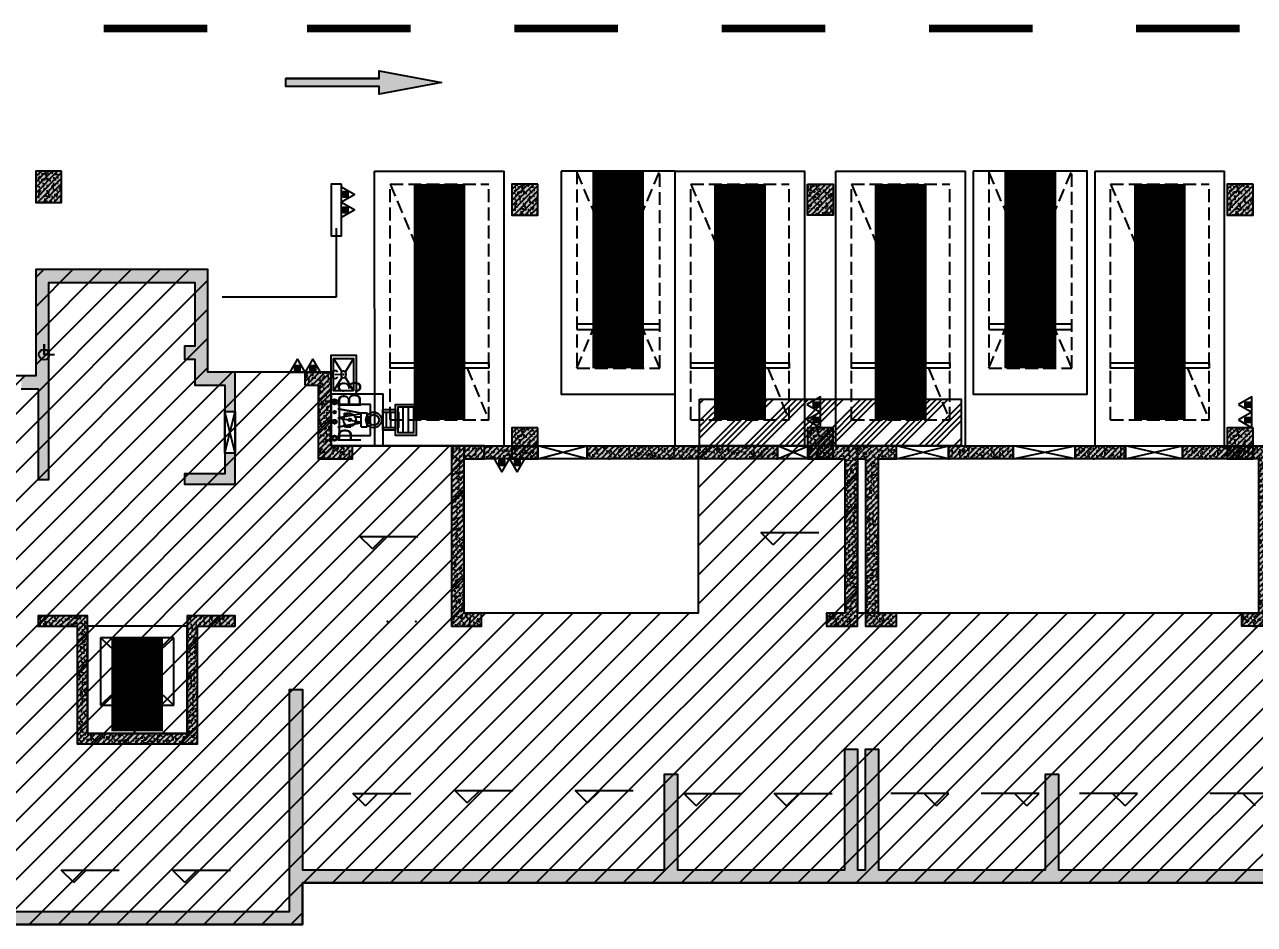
# Model space of a CAD drawing. Extents: x -1338203 to 1886333, y -783476 to 1038610.
# Drawn here: x 668132 to 691862, y 183649 to 201004 of the extents above; entities that cross this region are included whole.
import ezdxf

# ---------------------------------------------------------------- set-up
doc = ezdxf.new("R2010")
doc.units = 0
doc.header["$LTSCALE"] = 1000
doc.header["$MEASUREMENT"] = 0
doc.linetypes.add('A-001-平面B2$0$__DASH', pattern=[0.35, 0.25, -0.1])
doc.linetypes.add('DASH', pattern=[0.35, 0.25, -0.1])
for name, color, linetype in [('0P-EQUIP-CW', 7, 'Continuous'), ('A-001-车位参照B1$0$A-001-车位参照B1$0$0A-P-PKNG-CAR(A)', 43, 'Continuous'), ('A-001-车位参照B1$0$A-001-车位参照B1$0$0A-P-PKNG-CAR(B)', 21, 'Continuous'), ('A-12-平面B1改$0$A-12-平面B1$0$0A-A-SYMB-ELEV', 150, 'Continuous'), ('A-12-平面B1改$0$A-12-平面B1$0$0A-O-HOLE', 52, 'Continuous'), ('A-12-平面B1改$0$A-12-平面B1$0$A-烟道风道', 57, 'Continuous'), ('A-12-平面B1改$0$AUDIT_D_230105163046-0', 2, 'Continuous'), ('p-a-core', 1, 'Continuous'), ('p-a-mini', 150, 'Continuous'), ('p-a-regular', 5, 'Continuous'), ('S-12-柱墙B1_1$0$0S-CW-HATCH', 251, 'Continuous'), ('S-12-柱墙B1_1$0$0S-CW-HATCH-UP', 251, 'Continuous'), ('S-12-柱墙B1_1$0$0S-CW-LINE', 72, 'Continuous'), ('S-12-柱墙B1_1$0$0S-S-HOLE', 55, 'Continuous'), ('S001地下一墙柱$0$S001地下一墙柱$0$0S-CC-LINE', 52, 'Continuous'), ('S001地下一墙柱$0$S001地下一墙柱$0$0S-CW-HATCH', 251, 'Continuous'), ('S001地下一墙柱$0$S001地下一墙柱$0$0S-CW-HATCH-UP', 251, 'Continuous'), ('VPIPE-给水', 3, 'Continuous'), ('中心线', 42, 'Continuous'), ('地面指向箭头', 7, 'Continuous'), ('负一层消火栓$0$0P-ACC-FH', 7, 'Continuous'), ('负一层消火栓$0$0P-DIM-FH', 3, 'Continuous'), ('负一层消火栓$0$0P-EQUIP-FH', 7, 'Continuous'), ('负一层集水坑及排水沟$0$P001-预留预埋-B1$0$0A-O-FIXT', 6, 'Continuous'), ('负一层集水坑及排水沟$0$P001-预留预埋-B1$0$0P-EQUIP-WW', 7, 'Continuous'), ('负一层集水坑及排水沟$0$P001-预留预埋-B1$0$A-001-平面B1$0$0A-A-HATH', 8, 'Continuous'), ('负一层集水坑及排水沟$0$P001-预留预埋-B1$0$A-001-平面B1$0$0A-P-ROOF-DRAN', 190, 'Continuous'), ('负一层集水坑及排水沟$0$P001-预留预埋-B1$0$P001-预留预埋-B1$0$0P-EQUIP-WW', 7, 'Continuous')]:
    doc.layers.add(name, color=color, linetype=linetype)
for name, color, linetype, plot in [('A-001-主楼相对位置参照$0$AAD-A-MARK', 6, 'Continuous', False), ('A-12-平面B1改$0$AUDIT_D_230105163046-1', 6, 'Continuous', False), ('S-12-柱墙B1_1$0$AAD-A-MARK', 6, 'Continuous', False)]:
    doc.layers.add(name, color=color, linetype=linetype, plot=plot)
doc.styles.add('负一层集水坑及排水沟$0$P001-预留预埋-B1$0$P001-预留预埋-B1$0$AAD-TXT', font='AAD-TXT.shx', dxfattribs={"width": 0.7, "height": 3, "bigfont": 'AAD-HZTXT.shx'})
pattern_1 = [(45, (-2.43, -1.91), (-53.033009, 53.033009), []), (50, (-2.43, -1.91), (215.178055, -18.82564), [22.5, -247.5]), (355, (-2.43, -1.9), (-41.6254, 225.65764), [18, -198]), (100.4514, (15.5, -3.48), (173.552815, 206.83186), [19.12206, -210.342634]), (46.1842, (-2.43, 58.1), (320.17231, -49.6557), [33.75, -371.25]), (96.6356, (24.25, 53.95), (280.39881, 292.23536), [28.68309, -315.5139]), (351.1842, (-2.43, 58.1), (280.39858, 292.23558), [27, -297]), (21, (27.57, 43.09), (179.072116, -120.785667), [22.5, -247.5]), (326, (27.57, 43.1), (72.9946, 217.54501), [18, -198]), (71.4514, (42.5, 33.03), (252.06679, 96.75915), [19.12206, -210.342634]), (37.5, (-2.43, -1.91), (3.647957, 99.868156), [0, -195.6, 0, -201, 0, -198.75]), (7.5, (-2.43, -1.91), (78.920861, 118.323514), [0, -114.6, 0, -191.1, 0, -75.75]), (327.5, (-69.33, -1.91), (160.146731, -6.7664615), [0, -75, 0, -234, 0, -310.5]), (317.5, (-99.33, -1.91), (174.95585, 30.031495), [0, -97.5, 0, -155.4, 0, -220.5])]
pattern_2 = [(45, (0, 0), (-53.0330086, 53.0330086), []), (50, (0, 0), (215.178055, -18.82564), [22.5, -247.5]), (355, (0, 0), (-41.6254, 225.65764), [18, -198]), (100.4514, (17.93, -1.57), (173.552815, 206.83186), [19.12206, -210.342634]), (46.1842, (0, 60), (320.17231, -49.6557), [33.75, -371.25]), (96.6356, (26.68, 55.86), (280.39881, 292.23536), [28.68309, -315.5139]), (351.1842, (0, 60), (280.39858, 292.23558), [27, -297]), (21, (30, 45), (179.072116, -120.785667), [22.5, -247.5]), (326, (30, 45), (72.9946, 217.545014), [18, -198]), (71.4514, (44.92, 34.93), (252.06679, 96.75915), [19.12206, -210.342634]), (37.5, (0, 0), (3.647957, 99.868156), [0, -195.6, 0, -201, 0, -198.75]), (7.5, (0, 0), (78.920861, 118.323514), [0, -114.6, 0, -191.1, 0, -75.75]), (327.5, (-66.9, 0), (160.146731, -6.7664615), [0, -75, 0, -234, 0, -310.5]), (317.5, (-96.9, 0), (174.95585, 30.031495), [0, -97.5, 0, -155.4, 0, -220.5])]

# ---------------------------------------------------------------- blocks, each defined once
blk = doc.blocks.new('负一层集水坑及排水沟$0$P001-预留预埋-B1$0$$lvtry$00000191')
at = {"color": 0}
for p, q in [((-250, -50, 0), (-39, -219, 0)), ((39, -219, 0), (250, -50, 0)), ((-250, -450, 0), (-39, -281, 0)), ((39, -281, 0), (250, -450, 0))]:
    blk.add_line(p, q, dxfattribs=at)
at = {"color": 0, "elevation": 0}
for points in [[(300, -500), (300, 0), (-300, 0), (-300, -500)], [(250, -450), (250, -50), (-250, -50), (-250, -450)]]:
    blk.add_lwpolyline(points, close=True, dxfattribs=at)
at = {"color": 0}
blk.add_circle((0, -250, 0), 50, dxfattribs=at)
for p in [(0, -50, 0), (0, -250, 0)]:
    blk.add_point(p, dxfattribs=at)
blk = doc.blocks.new('负一层集水坑及排水沟$0$A$C2D5B4FF3')
at = {"layer": '负一层集水坑及排水沟$0$P001-预留预埋-B1$0$A-001-平面B1$0$0A-A-HATH'}
h = blk.add_hatch(dxfattribs=at)
h.set_pattern_fill('STEEL', color=256, scale=150, angle=495)
h.set_pattern_definition([(180, (-208180, -40365.8), (-2e-05, -238.125), []), (180, (-208264.19, -40450), (-2e-05, -238.125), [])])
h.paths.add_polyline_path([(50, 328), (350, 328), (350, 0), (50, 0)])
at = {"layer": '负一层集水坑及排水沟$0$P001-预留预埋-B1$0$0P-EQUIP-WW'}
for p, q in [((450, 491), (-50, 491)), ((450, 391), (-50, 391))]:
    blk.add_line(p, q, dxfattribs=at)
for points in [[(-100, 641), (500, 641), (500, 241), (-100, 241)], [(-50, 591), (450, 591), (450, 291), (-50, 291)]]:
    blk.add_lwpolyline(points, close=True, dxfattribs=at)
at = {"layer": '负一层集水坑及排水沟$0$P001-预留预埋-B1$0$A-001-平面B1$0$0A-P-ROOF-DRAN'}
for points in [[(0, 0), (0, 241), (400, 241), (400, 0)], [(50, 241), (350, 241), (350, 0), (50, 0)]]:
    blk.add_lwpolyline(points, close=True, dxfattribs=at)
blk = doc.blocks.new('负一层集水坑及排水沟$0$P001-预留预埋-B1$0$EREF')
at = {"layer": '负一层集水坑及排水沟$0$P001-预留预埋-B1$0$P001-预留预埋-B1$0$0P-EQUIP-WW'}
for p, q in [((81104, 163835), (81104, 163235)), ((81704, 163835), (81104, 163835)), ((81704, 163235), (81704, 163835)), ((81748, 163902), (81730, 163920)), ((81767, 163905), (81733, 163939)), ((81777, 163917), (81745, 163949)), ((81274, 163735), (81337, 163735)), ((81274, 163735), (81274, 163719)), ((81274, 163719), (81317, 163719)), ((81274, 163706), (81306, 163706)), ((81274, 163706), (81274, 163615)), ((81274, 163615), (81285, 163615)), ((81345, 163529), (81345, 163416)), ((81463, 163529), (81463, 163416)), ((81471, 163735), (81534, 163735)), ((81491, 163719), (81534, 163719)), ((81502, 163706), (81534, 163706)), ((81523, 163615), (81534, 163615)), ((81534, 163735), (81534, 163719)), ((81534, 163706), (81534, 163615)), ((81270, 163416), (81538, 163416)), ((81270, 163416), (81270, 163295)), ((81270, 163295), (81538, 163295)), ((81328, 163289), (81480, 163289)), ((81328, 163289), (81328, 163280)), ((81328, 163280), (81480, 163280)), ((81345, 163295), (81345, 163289)), ((81345, 163280), (81345, 163252)), ((81463, 163295), (81463, 163289)), ((81463, 163280), (81463, 163252)), ((81480, 163289), (81480, 163280)), ((81538, 163416), (81538, 163295)), ((81104, 163235), (81704, 163235))]:
    blk.add_line(p, q, dxfattribs=at)
blk.add_lwpolyline([(80904, 163992), (80904, 162992), (81904, 162992), (81904, 163992)], close=True, dxfattribs=at)
for centre, radius in [((81054, 163926), 50), ((81754, 163926), 50), ((81054, 163926), 35), ((81404, 163635), 121), ((81369, 163926), 40), ((81369, 163926), 25), ((81554, 163926), 25), ((81554, 163926), 15), ((81754, 163926), 25), ((81404, 163635), 27), ((81404, 163170), 151), ((81404, 163170), 102)]:
    blk.add_circle(centre, radius, dxfattribs=at)
at = {"layer": '负一层集水坑及排水沟$0$P001-预留预埋-B1$0$P001-预留预埋-B1$0$0P-EQUIP-WW', "style": '负一层集水坑及排水沟$0$P001-预留预埋-B1$0$P001-预留预埋-B1$0$AAD-TXT', "width": 0.7}
blk.add_text('PWB3', height=450, dxfattribs=at).set_placement((80962, 163414, 3000))
blk = doc.blocks.new('负一层集水坑及排水沟')
at = {"rotation": 90}
blk.add_blockref('负一层集水坑及排水沟$0$P001-预留预埋-B1$0$EREF', (71674, -194914, 0), dxfattribs=at)
at = {"ltscale": 0.002, "rotation": 270}
blk.add_blockref('负一层集水坑及排水沟$0$A$C2D5B4FF3', (-91319, -113310, 0), dxfattribs=at)
at = {"layer": '负一层集水坑及排水沟$0$P001-预留预埋-B1$0$0A-O-FIXT', "xscale": -1.250000000000001, "yscale": 0.9600000000000013, "rotation": 90}
blk.add_blockref('负一层集水坑及排水沟$0$P001-预留预埋-B1$0$$lvtry$00000191', (-92319, -112635, 0), dxfattribs=at)
blk = doc.blocks.new('S-12-柱墙B1_1', base_point=(-588474, -346969))
at = {"layer": 'S-12-柱墙B1_1$0$0S-CW-HATCH'}
h = blk.add_hatch(color=256, dxfattribs=at)
h.dxf.hatch_style = 1
h.paths.add_polyline_path([(-584784, -348869), (-584984, -348869), (-584984, -349269), (-585764, -349269), (-585764, -349469), (-584784, -349469)])
h.paths.add_polyline_path([(-584984, -348069), (-584784, -348069), (-584784, -347309), (-585314, -347309), (-585314, -345329), (-588634, -345329), (-588634, -347379), (-588914, -347379), (-588914, -347629), (-588584, -347629), (-588584, -349379), (-588384, -349379), (-588384, -345579), (-585564, -345579), (-585564, -346809), (-585764, -346809), (-585764, -347059), (-585564, -347059), (-585564, -347559), (-584984, -347559)])
h = blk.add_hatch(color=256, dxfattribs=at)
h.dxf.hatch_style = 1
h.paths.add_polyline_path([(-583444, -347559), (-583184, -347559), (-583184, -348979), (-582524, -348979), (-582524, -348729), (-582934, -348729), (-582934, -347309), (-583444, -347309)])
h = blk.add_hatch(color=256, dxfattribs=at)
h.dxf.hatch_style = 1
h.paths.add_polyline_path([(-544824, -351749), (-545074, -351749), (-545074, -350749), (-544824, -350749), (-544824, -348729), (-549444, -348729), (-549444, -348979), (-545074, -348979), (-545074, -351959), (-545424, -351959), (-545424, -352209), (-545074, -352209), (-545074, -355139), (-544824, -355139), (-544824, -355839), (-545074, -355839), (-545074, -356909), (-548299, -356909), (-548299, -355059), (-548549, -355059), (-548549, -356909), (-555534, -356909), (-555534, -353429), (-555784, -353429), (-555784, -357709), (-561664, -357709), (-561664, -353429), (-561914, -353429), (-561914, -356909), (-568899, -356909), (-568899, -355059), (-569149, -355059), (-569149, -356909), (-572374, -356909), (-572374, -354579), (-572624, -354579), (-572624, -356909), (-572774, -356909), (-572774, -354579), (-573024, -354579), (-573024, -356909), (-576249, -356909), (-576249, -355059), (-576499, -355059), (-576499, -356909), (-583484, -356909), (-583484, -353429), (-583734, -353429), (-583734, -357709), (-589614, -357709), (-589614, -353429), (-589864, -353429), (-589864, -356909), (-596849, -356909), (-596849, -355059), (-597099, -355059), (-597099, -356909), (-600324, -356909), (-600324, -352209), (-599974, -352209), (-599974, -351959), (-600324, -351959), (-600324, -348979), (-599554, -348979), (-599554, -348729), (-600574, -348729), (-600574, -357159), (-589864, -357159), (-589864, -357959), (-583484, -357959), (-583484, -357159), (-561914, -357159), (-561914, -357959), (-555534, -357959), (-555534, -357159), (-544824, -357159)])
h = blk.add_hatch(color=256, dxfattribs=at)
h.dxf.hatch_style = 1
h.paths.add_polyline_path([(-580364, -351959), (-580364, -348979), (-579974, -348979), (-579974, -348729), (-580614, -348729), (-580614, -352209), (-580034, -352209), (-580034, -351959)])
h = blk.add_hatch(color=256, dxfattribs=at)
h.dxf.hatch_style = 1
h.paths.add_polyline_path([(-579974, -348729), (-578944, -348729), (-578944, -348979), (-579974, -348979)])
h = blk.add_hatch(color=256, dxfattribs=at)
h.dxf.hatch_style = 1
h.paths.add_polyline_path([(-577994, -348729), (-574324, -348729), (-574324, -348979), (-577994, -348979)])
h = blk.add_hatch(color=256, dxfattribs=at)
h.dxf.hatch_style = 1
h.paths.add_polyline_path([(-572024, -348729), (-573724, -348729), (-573724, -348979), (-573024, -348979), (-573024, -351959), (-573374, -351959), (-573374, -352209), (-572774, -352209), (-572774, -348979), (-572624, -348979), (-572624, -352209), (-572024, -352209), (-572024, -351959), (-572374, -351959), (-572374, -348979), (-572024, -348979)])
h = blk.add_hatch(color=256, dxfattribs=at)
h.dxf.hatch_style = 1
h.paths.add_polyline_path([(-571024, -348729), (-569774, -348729), (-569774, -348979), (-571024, -348979)])
h = blk.add_hatch(color=256, dxfattribs=at)
h.dxf.hatch_style = 1
h.paths.add_polyline_path([(-568574, -348729), (-567604, -348729), (-567604, -348979), (-568574, -348979)])
h = blk.add_hatch(color=256, dxfattribs=at)
h.dxf.hatch_style = 1
h.paths.add_polyline_path([(-566504, -348729), (-565424, -348729), (-565424, -348979), (-566504, -348979)])
h = blk.add_hatch(color=256, dxfattribs=at)
h.dxf.hatch_style = 1
h.paths.add_polyline_path([(-565034, -351959), (-565034, -348979), (-565424, -348979), (-565424, -348729), (-564784, -348729), (-564784, -352209), (-565364, -352209), (-565364, -351959)])
h = blk.add_hatch(color=256, dxfattribs=at)
h.dxf.hatch_style = 1
h.paths.add_polyline_path([(-585514, -352209), (-584784, -352209), (-584784, -352009), (-585714, -352009), (-585714, -354279), (-587634, -354279), (-587634, -352009), (-588584, -352009), (-588584, -352209), (-587834, -352209), (-587834, -354479), (-585514, -354479)])
at = {"layer": 'S-12-柱墙B1_1$0$0S-CW-HATCH-UP'}
h = blk.add_hatch(dxfattribs=at)
h.set_pattern_fill('钢筋混凝土', color=256, scale=30)
h.set_pattern_definition(pattern_2)
h.paths.add_polyline_path([(-584984, -348069), (-584784, -348069), (-584784, -347309), (-585314, -347309), (-585314, -345329), (-588634, -345329), (-588634, -347379), (-588914, -347379), (-588914, -347629), (-588584, -347629), (-588584, -349379), (-588384, -349379), (-588384, -345579), (-585564, -345579), (-585564, -346809), (-585764, -346809), (-585764, -347059), (-585564, -347059), (-585564, -347559), (-584984, -347559)])
h.paths.add_polyline_path([(-584784, -348869), (-584984, -348869), (-584984, -349269), (-585764, -349269), (-585764, -349469), (-584784, -349469)])
h = blk.add_hatch(dxfattribs=at)
h.set_pattern_fill('钢筋混凝土', color=256, scale=30)
h.set_pattern_definition(pattern_1)
h.paths.add_polyline_path([(-583444, -347559), (-583184, -347559), (-583184, -348979), (-582524, -348979), (-582524, -348729), (-582934, -348729), (-582934, -347309), (-583444, -347309)])
h = blk.add_hatch(dxfattribs=at)
h.set_pattern_fill('钢筋混凝土', color=256, scale=30)
h.set_pattern_definition(pattern_2)
h.paths.add_polyline_path([(-545074, -350749), (-544824, -350749), (-544824, -348729), (-549444, -348729), (-549444, -348979), (-545074, -348979), (-545074, -351959), (-545424, -351959), (-545424, -352209), (-545074, -352209), (-545074, -355139), (-544824, -355139), (-544824, -355839), (-545074, -355839), (-545074, -356909), (-548299, -356909), (-548299, -355059), (-548549, -355059), (-548549, -356909), (-555534, -356909), (-555534, -353429), (-555784, -353429), (-555784, -357709), (-561664, -357709), (-561664, -353429), (-561914, -353429), (-561914, -356909), (-568899, -356909), (-568899, -355059), (-569149, -355059), (-569149, -356909), (-572374, -356909), (-572374, -354579), (-572624, -354579), (-572624, -356909), (-572774, -356909), (-572774, -354579), (-573024, -354579), (-573024, -356909), (-576249, -356909), (-576249, -355059), (-576499, -355059), (-576499, -356909), (-583484, -356909), (-583484, -353429), (-583734, -353429), (-583734, -357709), (-589614, -357709), (-589614, -353429), (-589864, -353429), (-589864, -356909), (-596849, -356909), (-596849, -355059), (-597099, -355059), (-597099, -356909), (-600324, -356909), (-600324, -352209), (-599974, -352209), (-599974, -351959), (-600324, -351959), (-600324, -348979), (-599554, -348979), (-599554, -348729), (-600574, -348729), (-600574, -357159), (-589864, -357159), (-589864, -357959), (-583484, -357959), (-583484, -357159), (-561914, -357159), (-561914, -357959), (-555534, -357959), (-555534, -357159), (-544824, -357159), (-544824, -351749), (-545074, -351749)])
h = blk.add_hatch(dxfattribs=at)
h.set_pattern_fill('钢筋混凝土', color=256, scale=30)
h.set_pattern_definition(pattern_1)
h.paths.add_polyline_path([(-580364, -351959), (-580364, -348979), (-579974, -348979), (-579974, -348729), (-580614, -348729), (-580614, -352209), (-580034, -352209), (-580034, -351959)])
h = blk.add_hatch(dxfattribs=at)
h.set_pattern_fill('钢筋混凝土', color=256, scale=30)
h.set_pattern_definition([(45, (0, 0), (-53.033009, 53.033009), []), (50, (0, 0), (215.178055, -18.82564), [22.5, -247.5]), (355, (0, 0), (-41.6254, 225.65764), [18, -198]), (100.4514, (17.93, -1.57), (173.552815, 206.83186), [19.12206, -210.342634]), (46.1842, (0, 60), (320.17231, -49.6557), [33.75, -371.25]), (96.6356, (26.68, 55.86), (280.39881, 292.23536), [28.68309, -315.5139]), (351.1842, (0, 60), (280.39858, 292.23558), [27, -297]), (21, (30, 45), (179.072116, -120.785667), [22.5, -247.5]), (326, (30, 45), (72.9946, 217.54501), [18, -198]), (71.4514, (44.92, 34.93), (252.06679, 96.75915), [19.12206, -210.342634]), (37.5, (0, 0), (3.647957, 99.868156), [0, -195.6, 0, -201, 0, -198.75]), (7.5, (0, 0), (78.920861, 118.323514), [0, -114.6, 0, -191.1, 0, -75.75]), (327.5, (-66.9, 0), (160.146731, -6.7664615), [0, -75, 0, -234, 0, -310.5]), (317.5, (-96.9, 0), (174.95585, 30.031495), [0, -97.5, 0, -155.4, 0, -220.5])])
h.paths.add_polyline_path([(-579974, -348729), (-578944, -348729), (-578944, -348979), (-579974, -348979)])
h = blk.add_hatch(dxfattribs=at)
h.set_pattern_fill('钢筋混凝土', color=256, scale=30)
h.set_pattern_definition(pattern_2)
h.paths.add_polyline_path([(-577994, -348729), (-574324, -348729), (-574324, -348979), (-577994, -348979)])
h = blk.add_hatch(dxfattribs=at)
h.set_pattern_fill('钢筋混凝土', color=256, scale=30)
h.set_pattern_definition(pattern_2)
h.paths.add_polyline_path([(-572024, -348729), (-573724, -348729), (-573724, -348979), (-573024, -348979), (-573024, -351959), (-573374, -351959), (-573374, -352209), (-572774, -352209), (-572774, -348979), (-572624, -348979), (-572624, -352209), (-572024, -352209), (-572024, -351959), (-572374, -351959), (-572374, -348979), (-572024, -348979)])
h = blk.add_hatch(dxfattribs=at)
h.set_pattern_fill('钢筋混凝土', color=256, scale=30)
h.set_pattern_definition(pattern_2)
h.paths.add_polyline_path([(-571024, -348729), (-569774, -348729), (-569774, -348979), (-571024, -348979)])
h = blk.add_hatch(dxfattribs=at)
h.set_pattern_fill('钢筋混凝土', color=256, scale=30)
h.set_pattern_definition([(45, (1270.025, 1e-10), (-53.033009, 53.033009), []), (50, (1270.02, 1e-10), (215.178055, -18.82564), [22.5, -247.5]), (355, (1270.02, 1e-10), (-41.6254, 225.65764), [18, -198]), (100.4514, (1287.96, -1.57), (173.552815, 206.83186), [19.12206, -210.342634]), (46.1842, (1270.02, 60), (320.17231, -49.6557), [33.75, -371.25]), (96.6356, (1296.7, 55.86), (280.39881, 292.23536), [28.68309, -315.5139]), (351.1842, (1270.02, 60), (280.39858, 292.23558), [27, -297]), (21, (1300.02, 45), (179.072116, -120.785667), [22.5, -247.5]), (326, (1300.02, 45), (72.9946, 217.54501), [18, -198]), (71.4514, (1314.95, 34.93), (252.06679, 96.75915), [19.12206, -210.342634]), (37.5, (1270.025, 1e-10), (3.647957, 99.868156), [0, -195.6, 0, -201, 0, -198.75]), (7.5, (1270.02, 1e-10), (78.920861, 118.323514), [0, -114.6, 0, -191.1, 0, -75.75]), (327.5, (1203.125, 1e-10), (160.146731, -6.766462), [0, -75, 0, -234, 0, -310.5]), (317.5, (1173.12, 1e-10), (174.95585, 30.031495), [0, -97.5, 0, -155.4, 0, -220.5])])
h.paths.add_polyline_path([(-568574, -348729), (-567604, -348729), (-567604, -348979), (-568574, -348979)])
h = blk.add_hatch(dxfattribs=at)
h.set_pattern_fill('钢筋混凝土', color=256, scale=30)
h.set_pattern_definition([(45, (3449.93, 0), (-53.033009, 53.033009), []), (50, (3449.93, 0), (215.178055, -18.82564), [22.5, -247.5]), (355, (3449.93, 0), (-41.6254, 225.65764), [18, -198]), (100.4514, (3467.87, -1.57), (173.552815, 206.83186), [19.12206, -210.342634]), (46.1842, (3449.93, 60), (320.17231, -49.6557), [33.75, -371.25]), (96.6356, (3476.6, 55.86), (280.39881, 292.23536), [28.68309, -315.5139]), (351.1842, (3449.93, 60), (280.39858, 292.23558), [27, -297]), (21, (3479.93, 45), (179.072116, -120.785667), [22.5, -247.5]), (326, (3479.93, 45), (72.9946, 217.54501), [18, -198]), (71.4514, (3494.86, 34.93), (252.06679, 96.75915), [19.12206, -210.342634]), (37.5, (3449.93, 0), (3.647957, 99.868156), [0, -195.6, 0, -201, 0, -198.75]), (7.5, (3449.93, 0), (78.920861, 118.323514), [0, -114.6, 0, -191.1, 0, -75.75]), (327.5, (3383.03, 0), (160.146731, -6.766462), [0, -75, 0, -234, 0, -310.5]), (317.5, (3353.03, 0), (174.95585, 30.031495), [0, -97.5, 0, -155.4, 0, -220.5])])
h.paths.add_polyline_path([(-566504, -348729), (-565424, -348729), (-565424, -348979), (-566504, -348979)])
h = blk.add_hatch(dxfattribs=at)
h.set_pattern_fill('钢筋混凝土', color=256, scale=30)
h.set_pattern_definition([(45, (0, 0), (-53.033009, 53.033009), []), (50, (0, 0), (215.178055, -18.82564), [22.5, -247.5]), (355, (0, 0), (-41.6254, 225.65764), [18, -198]), (100.4514, (17.93, -1.57), (173.552815, 206.83186), [19.12206, -210.342634]), (46.1842, (0, 60), (320.17231, -49.6557), [33.75, -371.25]), (96.6356, (26.68, 55.86), (280.39881, 292.23536), [28.68309, -315.5139]), (351.1842, (0, 60), (280.39858, 292.23558), [27, -297]), (21, (30, 45), (179.072116, -120.785667), [22.5, -247.5]), (326, (30, 45), (72.9946, 217.54501), [18, -198]), (71.4514, (44.92, 34.93), (252.06679, 96.75915), [19.12206, -210.342634]), (37.5, (0, 0), (3.647957, 99.868156), [0, -195.6, 0, -201, 0, -198.75]), (7.5, (0, 0), (78.920861, 118.323514), [0, -114.6, 0, -191.1, 0, -75.75]), (327.5, (-66.9, 0), (160.146731, -6.766462), [0, -75, 0, -234, 0, -310.5]), (317.5, (-96.9, 0), (174.95585, 30.031495), [0, -97.5, 0, -155.4, 0, -220.5])])
h.paths.add_polyline_path([(-565034, -351959), (-565034, -348979), (-565424, -348979), (-565424, -348729), (-564784, -348729), (-564784, -352209), (-565364, -352209), (-565364, -351959)])
h = blk.add_hatch(dxfattribs=at)
h.set_pattern_fill('钢筋混凝土', color=256, scale=30)
h.set_pattern_definition([(45, (1033848.31, 362347.52), (-53.0330086, 53.0330086), []), (50, (1033848.31, 362347.52), (215.178055, -18.82564), [22.5, -247.5]), (355, (1033848.31, 362347.52), (-41.6254, 225.65764), [18, -198]), (100.4514, (1033866.24, 362345.95), (173.552815, 206.831863), [19.122057, -210.342634]), (46.1842, (1033848.3, 362407.52), (320.172315, -49.655704), [33.75, -371.25]), (96.6356, (1033875, 362403.4), (280.39881, 292.23536), [28.683086, -315.5139]), (351.1842, (1033848.3, 362407.52), (280.398584, 292.23558), [27, -297]), (21, (1033878.31, 362392.52), (179.072116, -120.785667), [22.5, -247.5]), (326, (1033878.31, 362392.52), (72.9946, 217.545014), [18, -198]), (71.4514, (1033893.24, 362382.46), (252.066789, 96.75915), [19.122057, -210.342634]), (37.5, (1033848.31, 362347.52), (3.6479566, 99.868156), [0, -195.6, 0, -201, 0, -198.75]), (7.5, (1033848.31, 362347.52), (78.920861, 118.3235136), [0, -114.6, 0, -191.1, 0, -75.75]), (327.5, (1033781.41, 362347.52), (160.146731, -6.7664615), [0, -75, 0, -234, 0, -310.5]), (317.5, (1033751.41, 362347.52), (174.955851, 30.031495), [0, -97.5, 0, -155.4, 0, -220.5])])
h.paths.add_polyline_path([(-585514, -352209), (-584784, -352209), (-584784, -352009), (-585714, -352009), (-585714, -354279), (-587634, -354279), (-587634, -352009), (-588584, -352009), (-588584, -352209), (-587834, -352209), (-587834, -354479), (-585514, -354479)])
at = {"layer": 'S-12-柱墙B1_1$0$0S-CW-LINE'}
for points in [[(-588364, -345329), (-588364, -345329), (-588634, -345329), (-588634, -347379), (-588914, -347379)], [(-588914, -347629), (-588584, -347629), (-588584, -349379), (-588384, -349379), (-588384, -345579), (-585564, -345579), (-585564, -346809), (-585764, -346809), (-585764, -347059), (-585564, -347059), (-585564, -347559), (-584984, -347559), (-584984, -349269), (-585764, -349269), (-585764, -349469), (-584784, -349469), (-584784, -347309), (-585314, -347309), (-585314, -345329), (-588364, -345329)], [(-561914, -357159), (-583484, -357159), (-583484, -357959), (-589864, -357959)], [(-589614, -357709), (-583734, -357709), (-583734, -353429), (-583484, -353429), (-583484, -356909), (-576499, -356909), (-576499, -355059), (-576249, -355059), (-576249, -356909), (-573024, -356909), (-573024, -354579), (-572774, -354579), (-572774, -356909), (-572624, -356909), (-572624, -354579), (-572374, -354579), (-572374, -356909), (-569149, -356909), (-569149, -355059), (-568899, -355059), (-568899, -356909), (-561914, -356909)], [(-572024, -348729), (-573724, -348729), (-573724, -348979), (-573024, -348979), (-573024, -351959), (-573374, -351959), (-573374, -352209), (-572774, -352209), (-572774, -348979), (-572624, -348979), (-572624, -352209), (-572024, -352209), (-572024, -351959), (-572374, -351959), (-572374, -348979), (-572024, -348979), (-572024, -348729)]]:
    blk.add_lwpolyline(points, dxfattribs=at)
for points in [[(-583444, -347559), (-583184, -347559), (-583184, -348979), (-582524, -348979), (-582524, -348729), (-582934, -348729), (-582934, -347309), (-583444, -347309)], [(-580364, -351959), (-580364, -348979), (-579974, -348979), (-579974, -348729), (-580614, -348729), (-580614, -352209), (-580034, -352209), (-580034, -351959)], [(-579974, -348729), (-578944, -348729), (-578944, -348979), (-579974, -348979)], [(-577994, -348729), (-574324, -348729), (-574324, -348979), (-577994, -348979)], [(-571024, -348729), (-569774, -348729), (-569774, -348979), (-571024, -348979)], [(-568574, -348729), (-567604, -348729), (-567604, -348979), (-568574, -348979)], [(-566504, -348729), (-565424, -348729), (-565424, -348979), (-566504, -348979)], [(-565034, -351959), (-565034, -348979), (-565424, -348979), (-565424, -348729), (-564784, -348729), (-564784, -352209), (-565364, -352209), (-565364, -351959)], [(-585514, -352209), (-584784, -352209), (-584784, -352009), (-585714, -352009), (-585714, -354279), (-587634, -354279), (-587634, -352009), (-588584, -352009), (-588584, -352209), (-587834, -352209), (-587834, -354479), (-585514, -354479)]]:
    blk.add_lwpolyline(points, close=True, dxfattribs=at)
at = {"layer": 'S-12-柱墙B1_1$0$0S-S-HOLE'}
for p, q in [((-584984, -348869), (-584784, -348069)), ((-584784, -348869), (-584984, -348069)), ((-578944, -348979), (-577994, -348729)), ((-577994, -348979), (-578944, -348729)), ((-574324, -348979), (-573724, -348729)), ((-573724, -348979), (-574324, -348729)), ((-572024, -348979), (-571024, -348729)), ((-571024, -348979), (-572024, -348729)), ((-569774, -348979), (-568574, -348729)), ((-568574, -348979), (-569774, -348729)), ((-567604, -348979), (-566504, -348729)), ((-566504, -348979), (-567604, -348729))]:
    blk.add_line(p, q, dxfattribs=at)
for points in [[(-584984, -348069), (-584784, -348069), (-584784, -348869), (-584984, -348869)], [(-578944, -348729), (-577994, -348729), (-577994, -348979), (-578944, -348979)], [(-574324, -348729), (-573724, -348729), (-573724, -348979), (-574324, -348979)], [(-572024, -348729), (-571024, -348729), (-571024, -348979), (-572024, -348979)], [(-569774, -348729), (-568574, -348729), (-568574, -348979), (-569774, -348979)], [(-567604, -348729), (-566504, -348729), (-566504, -348979), (-567604, -348979)]]:
    blk.add_lwpolyline(points, close=True, dxfattribs=at)
at = {"layer": 'S-12-柱墙B1_1$0$AAD-A-MARK'}
blk.add_lwpolyline([(-588474, -346769), (-588474, -346969), (-588274, -346969)], dxfattribs=at)
blk.add_circle((-588474, -346969), 100, dxfattribs=at)
blk = doc.blocks.new('S001地下一墙柱')
at = {"layer": 'S001地下一墙柱$0$S001地下一墙柱$0$0S-CW-HATCH'}
h = blk.add_hatch(color=256, dxfattribs=at)
h.dxf.hatch_style = 1
h.paths.add_polyline_path([(-97519, -108714), (-98019, -108714), (-98019, -109314), (-97519, -109314)])
h = blk.add_hatch(color=256, dxfattribs=at)
h.dxf.hatch_style = 1
h.paths.add_polyline_path([(-88329, -108960), (-88829, -108960), (-88829, -109560), (-88329, -109560)])
h = blk.add_hatch(color=256, dxfattribs=at)
h.dxf.hatch_style = 1
h.paths.add_polyline_path([(-83129, -108960), (-82629, -108960), (-82629, -109560), (-83129, -109560)])
h = blk.add_hatch(color=256, dxfattribs=at)
h.dxf.hatch_style = 1
h.paths.add_polyline_path([(-74529, -108960), (-75029, -108960), (-75029, -109560), (-74529, -109560)])
h = blk.add_hatch(color=256, dxfattribs=at)
h.dxf.hatch_style = 1
h.paths.add_polyline_path([(-88329, -113660), (-88829, -113660), (-88829, -114260), (-88329, -114260)])
h = blk.add_hatch(color=256, dxfattribs=at)
h.dxf.hatch_style = 1
h.paths.add_polyline_path([(-82629, -113660), (-83129, -113660), (-83129, -114260), (-82629, -114260)])
h = blk.add_hatch(color=256, dxfattribs=at)
h.dxf.hatch_style = 1
h.paths.add_polyline_path([(-74529, -113660), (-75029, -113660), (-75029, -114260), (-74529, -114260)])
at = {"layer": 'S001地下一墙柱$0$S001地下一墙柱$0$0S-CW-HATCH-UP'}
h = blk.add_hatch(dxfattribs=at)
h.set_pattern_fill('钢筋混凝土', color=256, scale=30)
h.set_pattern_definition([(45, (-65207.93, -99762.35), (-53.03301, 53.03301), []), (50, (-65207.93, -99762.35), (215.1781, -18.8256), [22.5, -247.5]), (355, (-65207.93, -99762.35), (-41.6254, 225.6576), [18, -198]), (100.4514, (-65190, -99763.92), (173.5528, 206.8319), [19.122, -210.3426]), (46.1842, (-65207.93, -99702.35), (320.1723, -49.6557), [33.75, -371.25]), (96.6356, (-65181.25, -99706.5), (280.3988, 292.2354), [28.683, -315.514]), (351.1842, (-65207.93, -99702.35), (280.3986, 292.2356), [27, -297]), (21, (-65177.93, -99717.35), (179.0721, -120.7857), [22.5, -247.5]), (326, (-65177.93, -99717.35), (72.9946, 217.545), [18, -198]), (71.4514, (-65163, -99727.41), (252.0668, 96.7591), [19.122, -210.3426]), (37.5, (-65207.93, -99762.35), (3.64796, 99.86816), [0, -195.6, 0, -201, 0, -198.75]), (7.5, (-65207.93, -99762.35), (78.92086, 118.3235), [0, -114.6, 0, -191.1, 0, -75.75]), (327.5, (-65274.83, -99762.35), (160.14673, -6.76646), [0, -75, 0, -234, 0, -310.5]), (317.5, (-65304.83, -99762.35), (174.95585, 30.0315), [0, -97.5, 0, -155.4, 0, -220.5])])
h.paths.add_polyline_path([(-97519, -108714), (-98019, -108714), (-98019, -109314), (-97519, -109314)])
h = blk.add_hatch(dxfattribs=at)
h.set_pattern_fill('钢筋混凝土', color=256, scale=30)
h.set_pattern_definition([(45, (-56018.04, -100008.53), (-53.03301, 53.03301), []), (50, (-56018.04, -100008.53), (215.1781, -18.8256), [22.5, -247.5]), (355, (-56018.04, -100008.53), (-41.6254, 225.6576), [18, -198]), (100.4514, (-56000.1, -100010.1), (173.5528, 206.8319), [19.122, -210.3426]), (46.1842, (-56018.04, -99948.53), (320.1723, -49.6557), [33.75, -371.25]), (96.6356, (-55991.36, -99952.67), (280.3988, 292.2354), [28.683, -315.514]), (351.1842, (-56018.04, -99948.53), (280.3986, 292.2356), [27, -297]), (21, (-55988.04, -99963.53), (179.0721, -120.7857), [22.5, -247.5]), (326, (-55988.04, -99963.53), (72.9946, 217.545), [18, -198]), (71.4514, (-55973.11, -99973.6), (252.0668, 96.7591), [19.122, -210.3426]), (37.5, (-56018.04, -100008.53), (3.64796, 99.86816), [0, -195.6, 0, -201, 0, -198.75]), (7.5, (-56018.04, -100008.53), (78.92086, 118.3235), [0, -114.6, 0, -191.1, 0, -75.75]), (327.5, (-56084.94, -100008.53), (160.14673, -6.76646), [0, -75, 0, -234, 0, -310.5]), (317.5, (-56114.94, -100008.53), (174.95585, 30.0315), [0, -97.5, 0, -155.4, 0, -220.5])])
h.paths.add_polyline_path([(-88329, -108960), (-88829, -108960), (-88829, -109560), (-88329, -109560)])
h = blk.add_hatch(dxfattribs=at)
h.set_pattern_fill('钢筋混凝土', color=256, scale=30)
h.set_pattern_definition([(45, (-42217.53, -100008.29), (-53.03301, 53.03301), []), (50, (-42217.53, -100008.29), (215.17805, -18.82564), [22.5, -247.5]), (355, (-42217.53, -100008.29), (-41.6254, 225.6576), [18, -198]), (100.4514, (-42199.6, -100009.86), (173.5528, 206.8319), [19.1221, -210.3426]), (46.1842, (-42217.53, -99948.3), (320.1723, -49.6557), [33.75, -371.25]), (96.6356, (-42190.85, -99952.43), (280.3988, 292.2354), [28.683, -315.514]), (351.1842, (-42217.53, -99948.3), (280.3986, 292.2356), [27, -297]), (21, (-42187.53, -99963.29), (179.0721, -120.7857), [22.5, -247.5]), (326, (-42187.53, -99963.29), (72.9946, 217.545), [18, -198]), (71.4514, (-42172.61, -99973.35), (252.0668, 96.7591), [19.1221, -210.3426]), (37.5, (-42217.53, -100008.29), (3.64796, 99.86816), [0, -195.6, 0, -201, 0, -198.75]), (7.5, (-42217.53, -100008.29), (78.92086, 118.3235), [0, -114.6, 0, -191.1, 0, -75.75]), (327.5, (-42284.43, -100008.29), (160.14673, -6.76646), [0, -75, 0, -234, 0, -310.5]), (317.5, (-42314.43, -100008.29), (174.95585, 30.0315), [0, -97.5, 0, -155.4, 0, -220.5])])
h.paths.add_polyline_path([(-83129, -108960), (-82629, -108960), (-82629, -109560), (-83129, -109560)])
h = blk.add_hatch(dxfattribs=at)
h.set_pattern_fill('钢筋混凝土', color=256, scale=30)
h.set_pattern_definition([(45, (-42218.04, -100008.29), (-53.03301, 53.03301), []), (50, (-42218.04, -100008.29), (215.1781, -18.8256), [22.5, -247.5]), (355, (-42218.04, -100008.29), (-41.6254, 225.6576), [18, -198]), (100.4514, (-42200.1, -100009.86), (173.5528, 206.8319), [19.122, -210.3426]), (46.1842, (-42218.04, -99948.3), (320.1723, -49.6557), [33.75, -371.25]), (96.6356, (-42191.36, -99952.43), (280.3988, 292.2354), [28.683, -315.514]), (351.1842, (-42218.04, -99948.3), (280.3986, 292.2356), [27, -297]), (21, (-42188.04, -99963.29), (179.0721, -120.7857), [22.5, -247.5]), (326, (-42188.04, -99963.29), (72.9946, 217.545), [18, -198]), (71.4514, (-42173.11, -99973.35), (252.0668, 96.7591), [19.122, -210.3426]), (37.5, (-42218.04, -100008.29), (3.64796, 99.86816), [0, -195.6, 0, -201, 0, -198.75]), (7.5, (-42218.04, -100008.29), (78.92086, 118.3235), [0, -114.6, 0, -191.1, 0, -75.75]), (327.5, (-42284.94, -100008.29), (160.14673, -6.76646), [0, -75, 0, -234, 0, -310.5]), (317.5, (-42314.94, -100008.29), (174.95585, 30.0315), [0, -97.5, 0, -155.4, 0, -220.5])])
h.paths.add_polyline_path([(-74529, -108960), (-75029, -108960), (-75029, -109560), (-74529, -109560)])
h = blk.add_hatch(dxfattribs=at)
h.set_pattern_fill('钢筋混凝土', color=256, scale=30)
h.set_pattern_definition([(45, (-56018.02, -104708.29), (-53.03301, 53.03301), []), (50, (-56018.02, -104708.29), (215.1781, -18.8256), [22.5, -247.5]), (355, (-56018.02, -104708.3), (-41.6254, 225.6576), [18, -198]), (100.4514, (-56000.1, -104709.86), (173.5528, 206.8319), [19.122, -210.3426]), (46.1842, (-56018.02, -104648.3), (320.1723, -49.6557), [33.75, -371.25]), (96.6356, (-55991.34, -104652.43), (280.3988, 292.2354), [28.683, -315.514]), (351.1842, (-56018.02, -104648.3), (280.3986, 292.2356), [27, -297]), (21, (-55988.02, -104663.29), (179.0721, -120.7857), [22.5, -247.5]), (326, (-55988.02, -104663.3), (72.9946, 217.545), [18, -198]), (71.4514, (-55973.1, -104673.36), (252.0668, 96.7591), [19.122, -210.3426]), (37.5, (-56018.02, -104708.29), (3.64796, 99.86816), [0, -195.6, 0, -201, 0, -198.75]), (7.5, (-56018.02, -104708.29), (78.92086, 118.3235), [0, -114.6, 0, -191.1, 0, -75.75]), (327.5, (-56084.92, -104708.29), (160.14673, -6.76646), [0, -75, 0, -234, 0, -310.5]), (317.5, (-56114.92, -104708.29), (174.95585, 30.0315), [0, -97.5, 0, -155.4, 0, -220.5])])
h.paths.add_polyline_path([(-88329, -113660), (-88829, -113660), (-88829, -114260), (-88329, -114260)])
h = blk.add_hatch(dxfattribs=at)
h.set_pattern_fill('钢筋混凝土', color=256, scale=30)
h.set_pattern_definition([(45, (-50318.04, -104708.306), (-53.03301, 53.03301), []), (50, (-50318.04, -104708.3), (215.1781, -18.8256), [22.5, -247.5]), (355, (-50318.04, -104708.3), (-41.6254, 225.6576), [18, -198]), (100.4514, (-50300.1, -104709.87), (173.5528, 206.8319), [19.122, -210.3426]), (46.1842, (-50318.04, -104648.3), (320.1723, -49.6557), [33.75, -371.25]), (96.6356, (-50291.36, -104652.44), (280.3988, 292.2354), [28.683, -315.514]), (351.1842, (-50318.04, -104648.3), (280.3986, 292.2356), [27, -297]), (21, (-50288.04, -104663.3), (179.0721, -120.7857), [22.5, -247.5]), (326, (-50288.04, -104663.3), (72.9946, 217.545), [18, -198]), (71.4514, (-50273.11, -104673.37), (252.0668, 96.7591), [19.122, -210.3426]), (37.5, (-50318.04, -104708.306), (3.64796, 99.86816), [0, -195.6, 0, -201, 0, -198.75]), (7.5, (-50318.04, -104708.31), (78.92086, 118.3235), [0, -114.6, 0, -191.1, 0, -75.75]), (327.5, (-50384.94, -104708.306), (160.14673, -6.76646), [0, -75, 0, -234, 0, -310.5]), (317.5, (-50414.94, -104708.3), (174.95585, 30.0315), [0, -97.5, 0, -155.4, 0, -220.5])])
h.paths.add_polyline_path([(-82629, -113660), (-83129, -113660), (-83129, -114260), (-82629, -114260)])
h = blk.add_hatch(dxfattribs=at)
h.set_pattern_fill('钢筋混凝土', color=256, scale=30)
h.set_pattern_definition([(45, (-42218.04, -104708.306), (-53.03301, 53.03301), []), (50, (-42218.04, -104708.3), (215.1781, -18.8256), [22.5, -247.5]), (355, (-42218.04, -104708.3), (-41.6254, 225.6576), [18, -198]), (100.4514, (-42200.1, -104709.87), (173.5528, 206.8319), [19.122, -210.3426]), (46.1842, (-42218.04, -104648.3), (320.1723, -49.6557), [33.75, -371.25]), (96.6356, (-42191.36, -104652.44), (280.3988, 292.2354), [28.683, -315.514]), (351.1842, (-42218.04, -104648.3), (280.3986, 292.2356), [27, -297]), (21, (-42188.04, -104663.3), (179.0721, -120.7857), [22.5, -247.5]), (326, (-42188.04, -104663.3), (72.9946, 217.545), [18, -198]), (71.4514, (-42173.11, -104673.37), (252.0668, 96.7591), [19.122, -210.3426]), (37.5, (-42218.04, -104708.306), (3.64796, 99.86816), [0, -195.6, 0, -201, 0, -198.75]), (7.5, (-42218.04, -104708.31), (78.92086, 118.3235), [0, -114.6, 0, -191.1, 0, -75.75]), (327.5, (-42284.94, -104708.306), (160.14673, -6.76646), [0, -75, 0, -234, 0, -310.5]), (317.5, (-42314.94, -104708.3), (174.95585, 30.0315), [0, -97.5, 0, -155.4, 0, -220.5])])
h.paths.add_polyline_path([(-74529, -113660), (-75029, -113660), (-75029, -114260), (-74529, -114260)])
at = {"layer": 'S001地下一墙柱$0$S001地下一墙柱$0$0S-CC-LINE'}
for points in [[(-97519, -108714), (-98019, -108714), (-98019, -109314), (-97519, -109314)], [(-88329, -108960), (-88829, -108960), (-88829, -109560), (-88329, -109560)], [(-83129, -108960), (-82629, -108960), (-82629, -109560), (-83129, -109560)], [(-74529, -108960), (-75029, -108960), (-75029, -109560), (-74529, -109560)], [(-88329, -113660), (-88829, -113660), (-88829, -114260), (-88329, -114260)], [(-82629, -113660), (-83129, -113660), (-83129, -114260), (-82629, -114260)], [(-74529, -113660), (-75029, -113660), (-75029, -114260), (-74529, -114260)]]:
    blk.add_lwpolyline(points, close=True, dxfattribs=at)
at = {"ltscale": 0.002}
blk.add_blockref('S-12-柱墙B1_1', (-97859, -112250), dxfattribs=at)
blk = doc.blocks.new('负一层消火栓$0$$TwtSys$00000546')
h = blk.add_hatch()
h.set_pattern_fill('ANSI31', color=256, scale=200, style=0)
h.set_pattern_definition([(45, (-38543.802, -6670.83), (-17.67767, 17.67767), [])])
h.paths.add_polyline_path([(-65, 174), (65, 174), (65, 44), (-65, 44)])
for points in [[(0, 344), (-198, 0), (198, 0)], [(-65, 174), (65, 174), (65, 44), (-65, 44)]]:
    blk.add_lwpolyline(points, close=True)
blk = doc.blocks.new('负一层消火栓')
at = {"layer": '负一层消火栓$0$0P-ACC-FH'}
blk.add_lwpolyline([(-92119, -108960), (-92319, -108960), (-92319, -109960), (-92119, -109960)], close=True, dxfattribs=at)
at = {"layer": '负一层消火栓$0$0P-DIM-FH'}
for p, q in [((-92219, -109810, 800), (-92219, -111139, 800)), ((-92219, -111139, 800), (-94422, -111139, 800))]:
    blk.add_line(p, q, dxfattribs=at)
at = {"layer": '负一层消火栓$0$0P-EQUIP-FH'}
for p, xscale, yscale, zscale, rotation in [((-92119, -109161, 800), -0.75, 0.75, 0.75, 270), ((-92119, -109161, 800), -0.75, 0.75, 0.75, 270), ((-92119, -109459, 800), -0.75, 0.75, 0.75, 270), ((-92119, -109459, 800), -0.75, 0.75, 0.75, 270), ((-82879, -113214), 0.7500000000000011, 0.7500000000000011, 0.7500000000000011, 90), ((-74551, -113214), 0.7500000000000008, 0.7500000000000008, 0.7500000000000008, 90.00272354035933), ((-82879, -113511), 0.7500000000000011, 0.7500000000000011, 0.7500000000000011, 90), ((-74551, -113511), 0.7500000000000008, 0.7500000000000008, 0.7500000000000008, 90.00272354035933), ((-89025, -114260), 0.75, 0.75, 0.75, 180), ((-88728, -114260), 0.75, 0.75, 0.75, 180)]:
    blk.add_blockref('负一层消火栓$0$$TwtSys$00000546', p, dxfattribs=dict(at, xscale=xscale, yscale=yscale, zscale=zscale, rotation=rotation))
at = {"layer": '负一层消火栓$0$0P-EQUIP-FH', "xscale": 0.75, "yscale": 0.75, "zscale": 0.75}
for p in [(-92970, -112590), (-92672, -112590)]:
    blk.add_blockref('负一层消火栓$0$$TwtSys$00000546', p, dxfattribs=at)
blk = doc.blocks.new('$TwtSys$00000320')
at = {"const_width": 20}
for points in [[(0, 0), (0, -121)], [(-37, -83), (37, -83)]]:
    blk.add_lwpolyline(points, dxfattribs=at)
blk = doc.blocks.new('A$Cee0fc4ce')
at = {"layer": 'VPIPE-给水'}
blk.add_arc((-92244, -112635), 75, 45, 315, dxfattribs=at)
at = {"layer": '0P-EQUIP-CW', "xscale": 1.5, "yscale": 1.5, "zscale": 1.5, "rotation": 89.99999999999994}
blk.add_blockref('$TwtSys$00000320', (-92244, -112635), dxfattribs=at)
blk = doc.blocks.new('直行')
at = {"layer": '地面指向箭头'}
blk.add_hatch(color=251, dxfattribs=at).paths.add_polyline_path([(-29241, 4059962), (-29466, 4058762), (-29316, 4058762), (-29316, 4056961), (-29166, 4056961), (-29166, 4058762), (-29016, 4058762)])
at = {"layer": '地面指向箭头', "color": 251}
blk.add_lwpolyline([(-29316, 4058762), (-29316, 4056961), (-29316, 4058762), (-29316, 4058762), (-29466, 4058762), (-29241, 4059962), (-29016, 4058762), (-29166, 4058762), (-29166, 4056961), (-29316, 4056961), (-29316, 4056961)], dxfattribs=at)
blk = doc.blocks.new('A$C9cb663f1')
at = {"layer": '中心线', "color": 251, "const_width": 150}
for points in [[(257012, -160832), (259012, -160832)], [(260934, -160832), (262934, -160832)], [(264934, -160832), (266934, -160832)], [(268934, -160832), (270934, -160832)], [(272934, -160832), (274934, -160832)], [(276934, -160832), (278934, -160832)]]:
    blk.add_lwpolyline(points, dxfattribs=at)
at = {"layer": '地面指向箭头', "color": 251, "rotation": 270}
blk.add_blockref('直行', (-3796433, -191114), dxfattribs=at)
blk = doc.blocks.new('A-001-车位参照B1$0$A-001-车位参照B1$0$A-001-车位参照B1$0$ddd')
for p, q in [((0, 2500), (5300, 2500)), ((0, 2500), (0, 0)), ((5300, 2500), (5300, 0)), ((0, 0), (5300, 0))]:
    blk.add_line(p, q)
at = {"linetype": 'A-001-平面B2$0$__DASH'}
for p, q in [((500, 2200), (500, 300)), ((500, 2200), (5050, 2200)), ((5050, 2200), (5050, 300)), ((500, 300), (5050, 300))]:
    blk.add_line(p, q, dxfattribs=at)
blk.add_lwpolyline([(5050, 2200), (500, 300)], dxfattribs=at)
blk.add_lwpolyline([(1500, 300), (1500, 2200), (1600, 2200), (1600, 300)], close=True)
at = {"layer": 'p-a-regular', "ltscale": 0.002, "const_width": 1000}
blk.add_lwpolyline([(500, 1250), (5050, 1250)], dxfattribs=at)
blk = doc.blocks.new('A-001-车位参照B1$0$A-001-车位参照B1$0$A-001-车位参照B1$0$A$C43AE5A3B')
at = {"color": 241}
blk.add_lwpolyline([(2500, 0), (2500, 4300), (300, 4300), (300, 0)], close=True, dxfattribs=at)
at = {"color": 241, "linetype": 'DASH'}
for points in [[(2200, 0), (2200, 3800), (600, 3800), (600, 0), (2200, 0)], [(600, 3800), (2200, 0)], [(2200, 3800), (600, 0)]]:
    blk.add_lwpolyline(points, dxfattribs=at)
at = {"color": 241}
blk.add_lwpolyline([(2200, 3050), (600, 3050), (600, 2950), (2200, 2950), (2200, 3050)], dxfattribs=at)
at = {"layer": 'p-a-mini', "ltscale": 0.002, "const_width": 1000}
blk.add_lwpolyline([(1400, 0), (1400, 3800)], dxfattribs=at)
blk = doc.blocks.new('A-12-平面B1改')
at = {"layer": 'A-12-平面B1改$0$A-12-平面B1$0$0A-O-HOLE'}
h = blk.add_hatch(dxfattribs=at)
h.set_pattern_fill('ANSI34', color=256, scale=50)
h.set_pattern_definition([(45, (-3685111.4, 625918.4), (-336.759605, 336.759605), []), (45, (-3684999.15, 625918.4), (-336.759605, 336.759605), []), (45, (-3684886.9, 625918.4), (-336.759605, 336.759605), []), (45, (-3684774.64, 625918.4), (-336.759605, 336.759605), [])])
h.paths.add_polyline_path([(12650, -860), (17700, -860), (17700, -1760), (12650, -1760)])
at = {"layer": 'A-12-平面B1改$0$A-12-平面B1$0$0A-A-SYMB-ELEV'}
for p, q in [((6335, -3747), (6095, -3507)), ((6095, -3507), (7215, -3507)), ((6335, -3747), (6575, -3507)), ((14070, -3671), (13830, -3431)), ((13830, -3431), (14950, -3431)), ((14070, -3671), (14310, -3431)), ((6200, -8703), (5960, -8463)), ((5960, -8463), (7080, -8463)), ((6200, -8703), (6440, -8463)), ((8168, -8647), (7928, -8407)), ((7928, -8407), (9048, -8407)), ((8168, -8647), (8408, -8407)), ((10488, -8647), (10248, -8407)), ((10248, -8407), (11368, -8407)), ((10488, -8647), (10728, -8407)), ((12585, -8703), (12345, -8463)), ((12345, -8463), (13465, -8463)), ((12585, -8703), (12825, -8463)), ((14329, -8703), (14089, -8463)), ((14089, -8463), (15209, -8463)), ((14329, -8703), (14569, -8463)), ((17461, -8463), (16341, -8463)), ((17221, -8703), (16981, -8463)), ((17221, -8703), (17461, -8463)), ((19205, -8463), (18085, -8463)), ((18965, -8703), (18725, -8463)), ((18965, -8703), (19205, -8463)), ((21099, -8463), (19979, -8463)), ((20859, -8703), (20619, -8463)), ((20859, -8703), (21099, -8463)), ((23615, -8463), (22495, -8463)), ((23375, -8703), (23135, -8463)), ((573, -10183), (333, -9943)), ((333, -9943), (1453, -9943)), ((573, -10183), (813, -9943)), ((2718, -10183), (2478, -9943)), ((2478, -9943), (3598, -9943)), ((2718, -10183), (2958, -9943))]:
    blk.add_line(p, q, dxfattribs=at)
at = {"layer": 'A-12-平面B1改$0$A-12-平面B1$0$0A-O-HOLE'}
blk.add_lwpolyline([(12650, -860), (17700, -860), (17700, -1760), (12650, -1760)], close=True, dxfattribs=at)
at = {"layer": 'A-12-平面B1改$0$A-12-平面B1$0$A-烟道风道'}
for p in [(6625, -5150), (7173, -5150)]:
    blk.add_point(p, dxfattribs=at)
at = {"layer": 'A-12-平面B1改$0$AUDIT_D_230105163046-0'}
for p, q in [((2507, -5465), (1087, -5465)), ((1087, -5465), (1087, -6761)), ((2507, -6761), (1087, -5465)), ((2507, -5465), (1087, -6761)), ((2507, -6761), (2507, -5465)), ((1087, -6761), (2507, -6761)), ((2223, -6923), (1371, -6923)), ((1371, -6923), (1371, -7085)), ((1371, -7085), (2223, -7085)), ((2223, -7085), (2223, -6923))]:
    blk.add_line(p, q, dxfattribs=at)
at = {"layer": 'A-12-平面B1改$0$AUDIT_D_230105163046-1'}
for q in [(0, 200), (0, 200), (0, 200), (200, 0), (200, 0), (200, 0)]:
    blk.add_line((0, 0), q, dxfattribs=at)
blk.add_circle((0, 0), 100, dxfattribs=at)
blk.add_circle((0, 0), 100, dxfattribs=at)
blk.add_circle((0, 0), 100, dxfattribs=at)
blk = doc.blocks.new('A-001-主楼相对位置参照')
at = {"layer": 'A-001-主楼相对位置参照$0$AAD-A-MARK'}
blk.add_lwpolyline([(-97019, -119560), (-95099, -119560), (-95099, -117490), (-97019, -117490)], close=True, dxfattribs=at)

msp = doc.modelspace()

# ---------------------------------------------------------------- hatches: boundary and pattern name
at = {"ltscale": 0.002}
h = msp.add_hatch(dxfattribs=at)
h.set_pattern_fill('ANSI31', color=8, scale=250)
h.set_pattern_definition([(45, (321361.53, 273455.2), (-280.633, 280.633), [])])
h.paths.add_polyline_path([(664246.6, 192879.1), (664246.6, 184449.1), (667116.6, 184449.1), (667116.6, 183649.1), (673496.6, 183649.1), (673496.6, 184449.1), (695066.6, 184449.1), (695066.6, 183649.1), (701446.6, 183649.1), (701446.6, 184449.1), (712156.6, 184449.1), (712156.7, 189399.5), (704316.6, 189399.5), (704316.6, 192879.1), (701996.6, 192879.1), (701996.6, 194229.1), (700216.6, 194229.1), (700216.6, 196279), (696896.6, 196279), (696896.6, 194299.1), (694516.6, 194299.1), (694516.6, 192879.1), (694516.6, 189649.1), (684206.6, 189649.1), (684206.6, 192879), (681131.6, 192879.1), (681131.6, 189649.1), (676616.6, 189649.1), (676616.6, 192879.1), (674046.6, 192879.1), (674046.6, 194299.1), (671666.6, 194299.1), (671666.6, 196279), (668346.6, 196279), (668346.6, 194229.1), (666566.6, 194229.1), (666566.6, 192879.1)])

# ---------------------------------------------------------------- linework, layer by layer
at = {"color": 3, "flags": 128}
for points in [[(694516.6, 189649.1), (684206.6, 189649.1), (684206.6, 192879), (681131.6, 192879.1), (681131.6, 189649.1), (676616.6, 189649.1), (676616.6, 192879.1), (674046.6, 192879.1), (674046.6, 194299.1), (671666.6, 194299.1), (671666.6, 196279), (668346.6, 196279), (668346.6, 194229.1), (666566.6, 194229.1)], [(667116.6, 183649.1), (673496.6, 183649.1), (673496.6, 184449.1), (695066.6, 184449.1)]]:
    msp.add_lwpolyline(points, dxfattribs=at)
at = {"layer": 'p-a-core', "ltscale": 0.002, "const_width": 1000}
msp.add_lwpolyline([(670303.1, 189174.1), (670303.1, 187374.1)], dxfattribs=at)

# ---------------------------------------------------------------- block references
at = {"ltscale": 0.002}
for name, p in [('S001地下一墙柱', (766365.4, 306889.1)), ('A-001-主楼相对位置参照', (766365.4, 306889.1)), ('负一层消火栓', (766365.4, 306889.1)), ('负一层集水坑及排水沟', (766365.4, 306889.1)), ('A$C9cb663f1', (412646.2, 361761.3)), ('A-12-平面B1改', (668506.6, 194639.1))]:
    msp.add_blockref(name, p, dxfattribs=at)
msp.add_blockref('A$Cee0fc4ce', (766365.5, 306889.1))
at = {"layer": 'A-001-车位参照B1$0$A-001-车位参照B1$0$0A-P-PKNG-CAR(A)', "linetype": 'Continuous', "rotation": 90.00272354060814}
for p in [(677386.7, 192878.7), (683186.7, 192878.9), (686286.7, 192878.9), (691286.7, 192879.1)]:
    msp.add_blockref('A-001-车位参照B1$0$A-001-车位参照B1$0$A-001-车位参照B1$0$ddd', p, dxfattribs=at)
at = {"layer": 'A-001-车位参照B1$0$A-001-车位参照B1$0$0A-P-PKNG-CAR(B)', "rotation": 179.9999999999999}
for p in [(680986.7, 198175.3), (688936.7, 198175.7)]:
    msp.add_blockref('A-001-车位参照B1$0$A-001-车位参照B1$0$A-001-车位参照B1$0$A$C43AE5A3B', p, dxfattribs=at)

doc.saveas('drawing.dxf')
